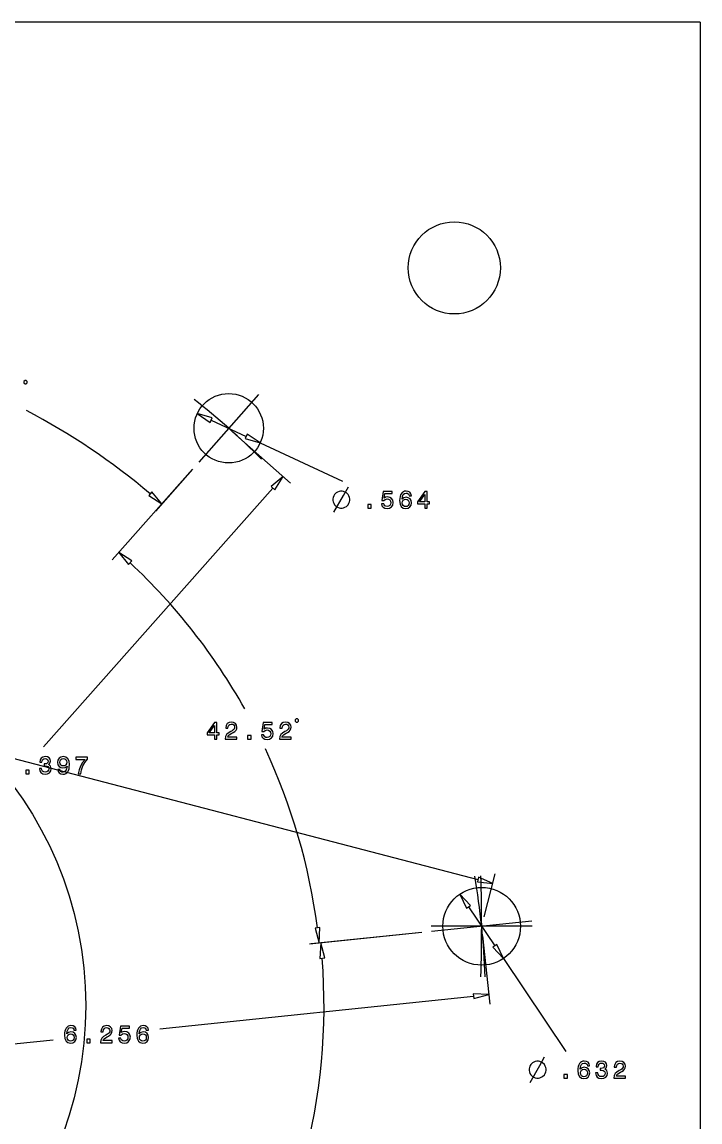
# Model space of a CAD drawing. Extents: x 2.8 to 75.8, y 26.5 to 60.9.
# Drawn here: x 70.24 to 75.75, y 35.84 to 44.79 of the extents above; entities that cross this region are included whole.
import ezdxf

# ---------------------------------------------------------------- set-up
doc = ezdxf.new("R2010")
doc.units = 0

msp = doc.modelspace()

# ---------------------------------------------------------------- linework, layer by layer
at = {"layer": 'Dimensions - Text', "color": 7, "linetype": 'CONTINUOUS'}
for p, q in [((70.260209, 41.876051), (70.251023, 41.866864)), ((70.269395, 41.876051), (70.260209, 41.876051)), ((70.278582, 41.866864), (70.269395, 41.876051)), ((70.251023, 41.866864), (70.251023, 41.857678)), ((70.251023, 41.857678), (70.260209, 41.848491)), ((70.260209, 41.848491), (70.269395, 41.848491)), ((70.269395, 41.848491), (70.278582, 41.857678)), ((70.278582, 41.857678), (70.278582, 41.866864)), ((72.161241, 41.761303), (71.674491, 41.212379)), ((71.78372, 41.571101), (71.662034, 41.605887)), ((71.662034, 41.605887), (71.767014, 41.535202)), ((71.767014, 41.535202), (71.78372, 41.571101)), ((71.775367, 41.553151), (72.060367, 41.420531)), ((71.97678, 41.434599), (72.4201, 41.041495)), ((72.06872, 41.438481), (72.052015, 41.402581)), ((72.173698, 41.367795), (72.06872, 41.438481)), ((72.052015, 41.402581), (72.173698, 41.367795)), ((72.173698, 41.367795), (72.844994, 41.05542)), ((71.62225, 41.153464), (70.970159, 40.418078)), ((71.62225, 41.153464), (71.320802, 40.813509)), ((72.361184, 41.093736), (72.263439, 41.013344)), ((72.293065, 40.987074), (72.361184, 41.093736)), ((70.411452, 38.894953), (72.278251, 41.000209)), ((72.263439, 41.013344), (72.293065, 40.987074)), ((72.852955, 40.94097), (72.891995, 41.009868)), ((71.292651, 40.970169), (71.266379, 40.940543)), ((71.266379, 40.940543), (71.373042, 40.872422)), ((71.373042, 40.872422), (71.292651, 40.970169)), ((72.767981, 40.924893), (72.765684, 40.913411)), ((72.765684, 40.913411), (72.765684, 40.899631)), ((72.765684, 40.899631), (72.767981, 40.888149)), ((72.772573, 40.936377), (72.767981, 40.924893)), ((72.779465, 40.94786), (72.772573, 40.936377)), ((72.77487, 40.803175), (72.852955, 40.94097)), ((72.793243, 40.961639), (72.779465, 40.94786)), ((72.804725, 40.968529), (72.793243, 40.961639)), ((72.816209, 40.973122), (72.804725, 40.968529)), ((72.827692, 40.975419), (72.816209, 40.973122)), ((72.841471, 40.975419), (72.827692, 40.975419)), ((72.852955, 40.973122), (72.841471, 40.975419)), ((72.864438, 40.968529), (72.852955, 40.973122)), ((72.87592, 40.961639), (72.864438, 40.968529)), ((72.889701, 40.94786), (72.87592, 40.961639)), ((72.89659, 40.936377), (72.889701, 40.94786)), ((72.901184, 40.924893), (72.89659, 40.936377)), ((72.903479, 40.913411), (72.901184, 40.924893)), ((72.901184, 40.888149), (72.903479, 40.899631)), ((72.903479, 40.899631), (72.903479, 40.913411)), ((73.175982, 40.972441), (73.16506, 40.899374)), ((73.16506, 40.899374), (73.180946, 40.899374)), ((73.249645, 40.972441), (73.175982, 40.972441)), ((73.180946, 40.899374), (73.192461, 40.908705)), ((73.183724, 40.91903), (73.189285, 40.956159)), ((73.195242, 40.925582), (73.183724, 40.91903)), ((73.189285, 40.956159), (73.249645, 40.956159)), ((73.192461, 40.908705), (73.207153, 40.912081)), ((73.210133, 40.927964), (73.195242, 40.925582)), ((73.207153, 40.912081), (73.219862, 40.909897)), ((73.229393, 40.924589), (73.210133, 40.927964)), ((73.219862, 40.909897), (73.229592, 40.903543)), ((73.244284, 40.915258), (73.229393, 40.924589)), ((73.229592, 40.903543), (73.235746, 40.893814)), ((73.235746, 40.893814), (73.23793, 40.881305)), ((73.253814, 40.900763), (73.244284, 40.915258)), ((73.249645, 40.956159), (73.249645, 40.972441)), ((73.25719, 40.882299), (73.253814, 40.900763)), ((73.310163, 40.916449), (73.30937, 40.898778)), ((73.30937, 40.898778), (73.312547, 40.870583)), ((73.312943, 40.932135), (73.310163, 40.916449)), ((73.317312, 40.945437), (73.312943, 40.932135)), ((73.323269, 40.956358), (73.317312, 40.945437)), ((73.330814, 40.965095), (73.323269, 40.956358)), ((73.329223, 40.910293), (73.332203, 40.932135)), ((73.343322, 40.921611), (73.329223, 40.910293)), ((73.339748, 40.971249), (73.330814, 40.965095)), ((73.331011, 40.879518), (73.332996, 40.891829)), ((73.332203, 40.932135), (73.338557, 40.94782)), ((73.332996, 40.891829), (73.338557, 40.901161)), ((73.338557, 40.94782), (73.348286, 40.957152)), ((73.338557, 40.901161), (73.34769, 40.907116)), ((73.349874, 40.975022), (73.339748, 40.971249)), ((73.362185, 40.925582), (73.343322, 40.921611)), ((73.34769, 40.907116), (73.360001, 40.909301)), ((73.348286, 40.957152), (73.361788, 40.960329)), ((73.361589, 40.976412), (73.349874, 40.975022)), ((73.360001, 40.909301), (73.370723, 40.907116)), ((73.379061, 40.973831), (73.361589, 40.976412)), ((73.361788, 40.960329), (73.371715, 40.95874)), ((73.379657, 40.922405), (73.362185, 40.925582)), ((73.370723, 40.907116), (73.37926, 40.901359)), ((73.371715, 40.95874), (73.37926, 40.954571)), ((73.392563, 40.966286), (73.379061, 40.973831)), ((73.37926, 40.954571), (73.384222, 40.947622)), ((73.37926, 40.901359), (73.384818, 40.892027)), ((73.393752, 40.913273), (73.379657, 40.922405)), ((73.384222, 40.947622), (73.386803, 40.93829)), ((73.384818, 40.892027), (73.387003, 40.879717)), ((73.386803, 40.93829), (73.40507, 40.93829)), ((73.401298, 40.954373), (73.392563, 40.966286)), ((73.402889, 40.898778), (73.393752, 40.913273)), ((73.40507, 40.93829), (73.401298, 40.954373)), ((73.406262, 40.879915), (73.402889, 40.898778)), ((73.515227, 40.972441), (73.454869, 40.889248)), ((73.454869, 40.889248), (73.454869, 40.871775)), ((73.471546, 40.88766), (73.515426, 40.949408)), ((73.533297, 40.972441), (73.515227, 40.972441)), ((73.515426, 40.949408), (73.515426, 40.88766)), ((73.533297, 40.88766), (73.533297, 40.972441)), ((72.767981, 40.888149), (72.772573, 40.876666)), ((72.772573, 40.876666), (72.779465, 40.865182)), ((72.779465, 40.865182), (72.793243, 40.851404)), ((72.793243, 40.851404), (72.804725, 40.844513)), ((72.804725, 40.844513), (72.816209, 40.83992)), ((72.816209, 40.83992), (72.827692, 40.837624)), ((72.827692, 40.837624), (72.841471, 40.837624)), ((72.841471, 40.837624), (72.852955, 40.83992)), ((72.852955, 40.83992), (72.864438, 40.844513)), ((72.864438, 40.844513), (72.87592, 40.851404)), ((72.87592, 40.851404), (72.889701, 40.865182)), ((72.889701, 40.865182), (72.89659, 40.876666)), ((72.89659, 40.876666), (72.901184, 40.888149)), ((73.076944, 40.867208), (73.049543, 40.867208)), ((73.049543, 40.867208), (73.049543, 40.837624)), ((73.049543, 40.837624), (73.076944, 40.837624)), ((73.076944, 40.837624), (73.076944, 40.867208)), ((73.161091, 40.873561), (73.165457, 40.85728)), ((73.179555, 40.873561), (73.161091, 40.873561)), ((73.165457, 40.85728), (73.175189, 40.844573)), ((73.175189, 40.844573), (73.189484, 40.83663)), ((73.182535, 40.863832), (73.179555, 40.873561)), ((73.188492, 40.856684), (73.182535, 40.863832)), ((73.196631, 40.852117), (73.188492, 40.856684)), ((73.189484, 40.83663), (73.207749, 40.833653)), ((73.207153, 40.850728), (73.196631, 40.852117)), ((73.219663, 40.852913), (73.207153, 40.850728)), ((73.207749, 40.833653), (73.227804, 40.837226)), ((73.229393, 40.859067), (73.219663, 40.852913)), ((73.227804, 40.837226), (73.243491, 40.846956)), ((73.235746, 40.868796), (73.229393, 40.859067)), ((73.23793, 40.881305), (73.235746, 40.868796)), ((73.243491, 40.846956), (73.253417, 40.862443)), ((73.253417, 40.862443), (73.25719, 40.882299)), ((73.312547, 40.870583), (73.322274, 40.850133)), ((73.322274, 40.850133), (73.337961, 40.837822)), ((73.332799, 40.86701), (73.331011, 40.879518)), ((73.338557, 40.857478), (73.332799, 40.86701)), ((73.337961, 40.837822), (73.359405, 40.833653)), ((73.347491, 40.851324), (73.338557, 40.857478)), ((73.359205, 40.849338), (73.347491, 40.851324)), ((73.370324, 40.851324), (73.359205, 40.849338)), ((73.359405, 40.833653), (73.378664, 40.837226)), ((73.37926, 40.857678), (73.370324, 40.851324)), ((73.378664, 40.837226), (73.393356, 40.846558)), ((73.384818, 40.867208), (73.37926, 40.857678)), ((73.387003, 40.879717), (73.384818, 40.867208)), ((73.393356, 40.846558), (73.402889, 40.861251)), ((73.402889, 40.861251), (73.406262, 40.879915)), ((73.454869, 40.871775), (73.515426, 40.871775)), ((73.515426, 40.88766), (73.471546, 40.88766)), ((73.515426, 40.871775), (73.515426, 40.837624)), ((73.515426, 40.837624), (73.533297, 40.837624)), ((73.552953, 40.88766), (73.533297, 40.88766)), ((73.533297, 40.837624), (73.533297, 40.871775)), ((73.533297, 40.871775), (73.552953, 40.871775)), ((73.552953, 40.871775), (73.552953, 40.88766)), ((71.129062, 40.408872), (71.0224, 40.476993)), ((71.0224, 40.476993), (71.102793, 40.379246)), ((71.102793, 40.379246), (71.129062, 40.408872)), ((68.198386, 39.315578), (73.947019, 37.816749)), ((72.467347, 39.123822), (72.45816, 39.114635)), ((72.45816, 39.114635), (72.45816, 39.10545)), ((72.45816, 39.10545), (72.467347, 39.096263)), ((72.476533, 39.123822), (72.467347, 39.123822)), ((72.48572, 39.114635), (72.476533, 39.123822)), ((72.476533, 39.096263), (72.48572, 39.10545)), ((72.48572, 39.10545), (72.48572, 39.114635)), ((71.802395, 39.093285), (71.742035, 39.010091)), ((71.758714, 39.008502), (71.802595, 39.070252)), ((71.820463, 39.093285), (71.802395, 39.093285)), ((71.802595, 39.070252), (71.802595, 39.008502)), ((71.820463, 39.008502), (71.820463, 39.093285)), ((71.896668, 39.069657), (71.893492, 39.05)), ((71.893492, 39.05), (71.893492, 39.04722)), ((71.893492, 39.04722), (71.911559, 39.04722)), ((71.906001, 39.084549), (71.896668, 39.069657)), ((71.920494, 39.09388), (71.906001, 39.084549)), ((71.911559, 39.048808), (71.913347, 39.062311)), ((71.911559, 39.04722), (71.911559, 39.048808)), ((71.913347, 39.062311), (71.918708, 39.072239)), ((71.934195, 39.020416), (71.914736, 39.008106)), ((71.918708, 39.072239), (71.927246, 39.078592)), ((71.939556, 39.097256), (71.920494, 39.09388)), ((71.927246, 39.078592), (71.938564, 39.080776)), ((71.94591, 39.02677), (71.934195, 39.020416)), ((71.938564, 39.080776), (71.950079, 39.07879)), ((71.958021, 39.094277), (71.939556, 39.097256)), ((71.943526, 39.006716), (71.95524, 39.012673)), ((71.954644, 39.032727), (71.94591, 39.02677)), ((71.950079, 39.07879), (71.958617, 39.073827)), ((71.961, 39.039477), (71.954644, 39.032727)), ((71.95524, 39.012673), (71.968346, 39.02121)), ((71.972316, 39.085938), (71.958021, 39.094277)), ((71.958617, 39.073827), (71.964177, 39.066083)), ((71.964771, 39.04722), (71.961, 39.039477)), ((71.964177, 39.066083), (71.966162, 39.056354)), ((71.966162, 39.056354), (71.964771, 39.04722)), ((71.968346, 39.02121), (71.977677, 39.031138)), ((71.981649, 39.072833), (71.972316, 39.085938)), ((71.977677, 39.031138), (71.983038, 39.042853)), ((71.985025, 39.056156), (71.981649, 39.072833)), ((71.983038, 39.042853), (71.985025, 39.056156)), ((72.198588, 39.093285), (72.187667, 39.020217)), ((72.187667, 39.020217), (72.20355, 39.020217)), ((72.272251, 39.093285), (72.198588, 39.093285)), ((72.20355, 39.020217), (72.215068, 39.02955)), ((72.20633, 39.039874), (72.211891, 39.077004)), ((72.217845, 39.046426), (72.20633, 39.039874)), ((72.211891, 39.077004), (72.272251, 39.077004)), ((72.215068, 39.02955), (72.229759, 39.032925)), ((72.232739, 39.048808), (72.217845, 39.046426)), ((72.229759, 39.032925), (72.242466, 39.030741)), ((72.251996, 39.045434), (72.232739, 39.048808)), ((72.242466, 39.030741), (72.252196, 39.024387)), ((72.26689, 39.036102), (72.251996, 39.045434)), ((72.252196, 39.024387), (72.258352, 39.014658)), ((72.258352, 39.014658), (72.260536, 39.002149)), ((72.27642, 39.021607), (72.26689, 39.036102)), ((72.272251, 39.077004), (72.272251, 39.093285)), ((72.279794, 39.003141), (72.27642, 39.021607)), ((72.337931, 39.069657), (72.334754, 39.05)), ((72.334754, 39.05), (72.334754, 39.04722)), ((72.334754, 39.04722), (72.352822, 39.04722)), ((72.347264, 39.084549), (72.337931, 39.069657)), ((72.361756, 39.09388), (72.347264, 39.084549)), ((72.352822, 39.048808), (72.35461, 39.062311)), ((72.352822, 39.04722), (72.352822, 39.048808)), ((72.35461, 39.062311), (72.359971, 39.072239)), ((72.375458, 39.020416), (72.355999, 39.008106)), ((72.359971, 39.072239), (72.368508, 39.078592)), ((72.380819, 39.097256), (72.361756, 39.09388)), ((72.368508, 39.078592), (72.379826, 39.080776)), ((72.387172, 39.02677), (72.375458, 39.020416)), ((72.379826, 39.080776), (72.391341, 39.07879)), ((72.399283, 39.094277), (72.380819, 39.097256)), ((72.384788, 39.006716), (72.396503, 39.012673)), ((72.395909, 39.032727), (72.387172, 39.02677)), ((72.391341, 39.07879), (72.399879, 39.073827)), ((72.402263, 39.039477), (72.395909, 39.032727)), ((72.396503, 39.012673), (72.409609, 39.02121)), ((72.413578, 39.085938), (72.399283, 39.094277)), ((72.399879, 39.073827), (72.40544, 39.066083)), ((72.406035, 39.04722), (72.402263, 39.039477)), ((72.40544, 39.066083), (72.407424, 39.056354)), ((72.407424, 39.056354), (72.406035, 39.04722)), ((72.409609, 39.02121), (72.418939, 39.031138)), ((72.422911, 39.072833), (72.413578, 39.085938)), ((72.418939, 39.031138), (72.4243, 39.042853)), ((72.426288, 39.056156), (72.422911, 39.072833)), ((72.4243, 39.042853), (72.426288, 39.056156)), ((72.467347, 39.096263), (72.476533, 39.096263)), ((71.742035, 39.010091), (71.742035, 38.992619)), ((71.742035, 38.992619), (71.802595, 38.992619)), ((71.802595, 39.008502), (71.758714, 39.008502)), ((71.802595, 38.992619), (71.802595, 38.958468)), ((71.802595, 38.958468), (71.820463, 38.958468)), ((71.840119, 39.008502), (71.820463, 39.008502)), ((71.820463, 38.958468), (71.820463, 38.992619)), ((71.820463, 38.992619), (71.840119, 38.992619)), ((71.840119, 38.992619), (71.840119, 39.008502)), ((71.892896, 38.979117), (71.890315, 38.959063)), ((71.890315, 38.959063), (71.890315, 38.958468)), ((71.890315, 38.958468), (71.985025, 38.958468)), ((71.901037, 38.995001), (71.892896, 38.979117)), ((71.914736, 39.008106), (71.901037, 38.995001)), ((71.91017, 38.975543), (71.91434, 38.984875)), ((71.985025, 38.975543), (71.91017, 38.975543)), ((71.91434, 38.984875), (71.921488, 38.992619)), ((71.921488, 38.992619), (71.943526, 39.006716)), ((71.985025, 38.958468), (71.985025, 38.975543)), ((72.09955, 38.988052), (72.072149, 38.988052)), ((72.072149, 38.988052), (72.072149, 38.958468)), ((72.072149, 38.958468), (72.09955, 38.958468)), ((72.09955, 38.958468), (72.09955, 38.988052)), ((72.183694, 38.994405), (72.188063, 38.978124)), ((72.202161, 38.994405), (72.183694, 38.994405)), ((72.188063, 38.978124), (72.197793, 38.965417)), ((72.197793, 38.965417), (72.212088, 38.957474)), ((72.205138, 38.984677), (72.202161, 38.994405)), ((72.211095, 38.977528), (72.205138, 38.984677)), ((72.219237, 38.972961), (72.211095, 38.977528)), ((72.212088, 38.957474), (72.230355, 38.954496)), ((72.229759, 38.971571), (72.219237, 38.972961)), ((72.242269, 38.973756), (72.229759, 38.971571)), ((72.230355, 38.954496), (72.25041, 38.95807)), ((72.251996, 38.979911), (72.242269, 38.973756)), ((72.25041, 38.95807), (72.266094, 38.9678)), ((72.258352, 38.98964), (72.251996, 38.979911)), ((72.260536, 39.002149), (72.258352, 38.98964)), ((72.266094, 38.9678), (72.276021, 38.983287)), ((72.276021, 38.983287), (72.279794, 39.003141)), ((72.334158, 38.979117), (72.331577, 38.959063)), ((72.331577, 38.959063), (72.331577, 38.958468)), ((72.331577, 38.958468), (72.426288, 38.958468)), ((72.342299, 38.995001), (72.334158, 38.979117)), ((72.355999, 39.008106), (72.342299, 38.995001)), ((72.351433, 38.975543), (72.355602, 38.984875)), ((72.426288, 38.975543), (72.351433, 38.975543)), ((72.355602, 38.984875), (72.362751, 38.992619)), ((72.362751, 38.992619), (72.384788, 39.006716)), ((72.426288, 38.958468), (72.426288, 38.975543)), ((70.382628, 38.790135), (70.379649, 38.771669)), ((70.379649, 38.771669), (70.379649, 38.770279)), ((70.379649, 38.770279), (70.39732, 38.770279)), ((70.391563, 38.804033), (70.382628, 38.790135)), ((70.405262, 38.812769), (70.391563, 38.804033)), ((70.39732, 38.770279), (70.398909, 38.782987)), ((70.398909, 38.782987), (70.404072, 38.792121)), ((70.404072, 38.792121), (70.412411, 38.79768)), ((70.423133, 38.815946), (70.405262, 38.812769)), ((70.412411, 38.79768), (70.424125, 38.799665)), ((70.422139, 38.75658), (70.414396, 38.756778)), ((70.414396, 38.756778), (70.414396, 38.741093)), ((70.433457, 38.75777), (70.422139, 38.75658)), ((70.442193, 38.813365), (70.423133, 38.815946)), ((70.424125, 38.799665), (70.43445, 38.798077)), ((70.441797, 38.761741), (70.433457, 38.75777)), ((70.43445, 38.798077), (70.441995, 38.793907)), ((70.446562, 38.768294), (70.441797, 38.761741)), ((70.441995, 38.793907), (70.446562, 38.787156)), ((70.456092, 38.806019), (70.442193, 38.813365)), ((70.446562, 38.787156), (70.448348, 38.778023)), ((70.448348, 38.778023), (70.446562, 38.768294)), ((70.450135, 38.751019), (70.463041, 38.761741)), ((70.459666, 38.74566), (70.450135, 38.751019)), ((70.46463, 38.794304), (70.456092, 38.806019)), ((70.466814, 38.738313), (70.459666, 38.74566)), ((70.463041, 38.761741), (70.467608, 38.778817)), ((70.467608, 38.778817), (70.46463, 38.794304)), ((70.527928, 38.788149), (70.524752, 38.769684)), ((70.524752, 38.769684), (70.527928, 38.750623)), ((70.537459, 38.802842), (70.527928, 38.788149)), ((70.527928, 38.750623), (70.53726, 38.736128)), ((70.552151, 38.812373), (70.537459, 38.802842)), ((70.544011, 38.769883), (70.545996, 38.782193)), ((70.545996, 38.757374), (70.544011, 38.769883)), ((70.545996, 38.782193), (70.551557, 38.791921)), ((70.551557, 38.74824), (70.545996, 38.757374)), ((70.551557, 38.791921), (70.560293, 38.798077)), ((70.560094, 38.742482), (70.551557, 38.74824)), ((70.571609, 38.815946), (70.552151, 38.812373)), ((70.571013, 38.740497), (70.560094, 38.742482)), ((70.560293, 38.798077), (70.571609, 38.800261)), ((70.583126, 38.742482), (70.571013, 38.740497)), ((70.592855, 38.811579), (70.571609, 38.815946)), ((70.571609, 38.800261), (70.583324, 38.798077)), ((70.592259, 38.74824), (70.583126, 38.742482)), ((70.583324, 38.798077), (70.592259, 38.791921)), ((70.592259, 38.791921), (70.597818, 38.782391)), ((70.597818, 38.757572), (70.592259, 38.74824)), ((70.608342, 38.799268), (70.592855, 38.811579)), ((70.597818, 38.782391), (70.600003, 38.770081)), ((70.600003, 38.770081), (70.597818, 38.757572)), ((70.618071, 38.778817), (70.608342, 38.799268)), ((70.621447, 38.750821), (70.618071, 38.778817)), ((70.620454, 38.732952), (70.621447, 38.750821)), ((70.768733, 38.811975), (70.674222, 38.811975)), ((70.674222, 38.811975), (70.674222, 38.793907)), ((70.674222, 38.793907), (70.749671, 38.793907)), ((70.727831, 38.767102), (70.711351, 38.739107)), ((70.749671, 38.793907), (70.727831, 38.767102)), ((70.731207, 38.740497), (70.747487, 38.768889)), ((70.747487, 38.768889), (70.768733, 38.795496)), ((70.768733, 38.795496), (70.768733, 38.811975)), ((70.293121, 38.706742), (70.26572, 38.706742)), ((70.26572, 38.706742), (70.26572, 38.677158)), ((70.26572, 38.677158), (70.293121, 38.677158)), ((70.293121, 38.677158), (70.293121, 38.706742)), ((70.376472, 38.720443), (70.376472, 38.719053)), ((70.39474, 38.720443), (70.376472, 38.720443)), ((70.376472, 38.719053), (70.379649, 38.699991)), ((70.379649, 38.699991), (70.388982, 38.685696)), ((70.388982, 38.685696), (70.403674, 38.676562)), ((70.396924, 38.707338), (70.39474, 38.720443)), ((70.402681, 38.697808), (70.396924, 38.707338)), ((70.411815, 38.691851), (70.402681, 38.697808)), ((70.403674, 38.676562), (70.423133, 38.673188)), ((70.424324, 38.689865), (70.411815, 38.691851)), ((70.414396, 38.741093), (70.424125, 38.741489)), ((70.423133, 38.673188), (70.443782, 38.676562)), ((70.424125, 38.741489), (70.436634, 38.739703)), ((70.436436, 38.691653), (70.424324, 38.689865)), ((70.445569, 38.697014), (70.436436, 38.691653)), ((70.436634, 38.739703), (70.445966, 38.734938)), ((70.443782, 38.676562), (70.459269, 38.6853)), ((70.451327, 38.705552), (70.445569, 38.697014)), ((70.445966, 38.734938), (70.451525, 38.727194)), ((70.453511, 38.717067), (70.451327, 38.705552)), ((70.451525, 38.727194), (70.453511, 38.717067)), ((70.459269, 38.6853), (70.469197, 38.699198)), ((70.471183, 38.728782), (70.466814, 38.738313)), ((70.469197, 38.699198), (70.472771, 38.717067)), ((70.472771, 38.717067), (70.471183, 38.728782)), ((70.525944, 38.711309), (70.528921, 38.695624)), ((70.54421, 38.711309), (70.525944, 38.711309)), ((70.528921, 38.695624), (70.537459, 38.683512)), ((70.53726, 38.736128), (70.551159, 38.726995)), ((70.537459, 38.683512), (70.550961, 38.675967)), ((70.546196, 38.701977), (70.54421, 38.711309)), ((70.551159, 38.695028), (70.546196, 38.701977)), ((70.550961, 38.675967), (70.56883, 38.673188)), ((70.551159, 38.726995), (70.56883, 38.724016)), ((70.558704, 38.690661), (70.551159, 38.695028)), ((70.569029, 38.689271), (70.558704, 38.690661)), ((70.56883, 38.724016), (70.587494, 38.727789)), ((70.56883, 38.673188), (70.580545, 38.674578)), ((70.582331, 38.692249), (70.569029, 38.689271)), ((70.580545, 38.674578), (70.591069, 38.678151)), ((70.592061, 38.70158), (70.582331, 38.692249)), ((70.587494, 38.727789), (70.601591, 38.739305)), ((70.591069, 38.678151), (70.600003, 38.684306)), ((70.598414, 38.717266), (70.592061, 38.70158)), ((70.601591, 38.739305), (70.598414, 38.717266)), ((70.600003, 38.684306), (70.607548, 38.693042)), ((70.607548, 38.693042), (70.613505, 38.703963)), ((70.613505, 38.703963), (70.617872, 38.717464)), ((70.617872, 38.717464), (70.620454, 38.732952)), ((70.699835, 38.709324), (70.693084, 38.677158)), ((70.693084, 38.677158), (70.713138, 38.677158)), ((70.711351, 38.739107), (70.699835, 38.709324)), ((70.713138, 38.677158), (70.719691, 38.709919)), ((70.719691, 38.709919), (70.731207, 38.740497)), ((73.996833, 37.512351), (74.087842, 37.861406)), ((73.952013, 37.835907), (73.942024, 37.797591)), ((73.942024, 37.797591), (74.067975, 37.785213)), ((74.067975, 37.785213), (73.952013, 37.835907)), ((73.886611, 37.60577), (73.800367, 37.698392)), ((73.800367, 37.698392), (73.853768, 37.583652)), ((73.853768, 37.583652), (73.886611, 37.60577)), ((73.87019, 37.594712), (74.083745, 37.277604)), ((72.660696, 37.42546), (72.621312, 37.421379)), ((72.621312, 37.421379), (72.653886, 37.299084)), ((72.653886, 37.299084), (72.660696, 37.42546)), ((74.387972, 37.436158), (73.565963, 37.436158)), ((74.385783, 37.478512), (73.56815, 37.393804)), ((73.48983, 37.385689), (72.575564, 37.29097)), ((73.48983, 37.385689), (72.589158, 37.292378)), ((73.985082, 37.357837), (74.042633, 36.802342)), ((72.667477, 37.300492), (72.660667, 37.174116)), ((72.700052, 37.178197), (72.667477, 37.300492)), ((74.100167, 37.288663), (74.067324, 37.266545)), ((74.067324, 37.266545), (74.153568, 37.173923)), ((74.153568, 37.173923), (74.100167, 37.288663)), ((72.660667, 37.174116), (72.700052, 37.178197)), ((74.153568, 37.173923), (74.662162, 36.418717)), ((71.357141, 36.603282), (73.910182, 36.867782)), ((74.034518, 36.880663), (73.908142, 36.887475)), ((73.908142, 36.887475), (73.912222, 36.84809)), ((73.912222, 36.84809), (74.034518, 36.880663)), ((70.58892, 36.597241), (70.584552, 36.583939)), ((70.594876, 36.608162), (70.58892, 36.597241)), ((70.602421, 36.616897), (70.594876, 36.608162)), ((70.611357, 36.623053), (70.602421, 36.616897)), ((70.603811, 36.583939), (70.610165, 36.599624)), ((70.610165, 36.599624), (70.619894, 36.608956)), ((70.621483, 36.626825), (70.611357, 36.623053)), ((70.619894, 36.608956), (70.633396, 36.612132)), ((70.633197, 36.628215), (70.621483, 36.626825)), ((70.650669, 36.625635), (70.633197, 36.628215)), ((70.633396, 36.612132), (70.643323, 36.610544)), ((70.643323, 36.610544), (70.650869, 36.606375)), ((70.664171, 36.618089), (70.650669, 36.625635)), ((70.650869, 36.606375), (70.655832, 36.599426)), ((70.655832, 36.599426), (70.658414, 36.590094)), ((70.672907, 36.606177), (70.664171, 36.618089)), ((70.67668, 36.590094), (70.672907, 36.606177)), ((70.881109, 36.600616), (70.877933, 36.58096)), ((70.890441, 36.615509), (70.881109, 36.600616)), ((70.904936, 36.62484), (70.890441, 36.615509)), ((70.897787, 36.59327), (70.903148, 36.603198)), ((70.903148, 36.603198), (70.911686, 36.609552)), ((70.923996, 36.628215), (70.904936, 36.62484)), ((70.911686, 36.609552), (70.923004, 36.611736)), ((70.923004, 36.611736), (70.934521, 36.60975)), ((70.942463, 36.625237), (70.923996, 36.628215)), ((70.934521, 36.60975), (70.943056, 36.604787)), ((70.956758, 36.616897), (70.942463, 36.625237)), ((70.943056, 36.604787), (70.948617, 36.597043)), ((70.948617, 36.597043), (70.950602, 36.587313)), ((70.966089, 36.603794), (70.956758, 36.616897)), ((70.969465, 36.587115), (70.966089, 36.603794)), ((71.03594, 36.624245), (71.025021, 36.551178)), ((71.109603, 36.624245), (71.03594, 36.624245)), ((71.043683, 36.570834), (71.049243, 36.607963)), ((71.049243, 36.607963), (71.109603, 36.607963)), ((71.109603, 36.607963), (71.109603, 36.624245)), ((71.17727, 36.597241), (71.172902, 36.583939)), ((71.183227, 36.608162), (71.17727, 36.597241)), ((71.190773, 36.616897), (71.183227, 36.608162)), ((71.199707, 36.623053), (71.190773, 36.616897)), ((71.192162, 36.583939), (71.198515, 36.599624)), ((71.198515, 36.599624), (71.208245, 36.608956)), ((71.209833, 36.626825), (71.199707, 36.623053)), ((71.208245, 36.608956), (71.221747, 36.612132)), ((71.221547, 36.628215), (71.209833, 36.626825)), ((71.239019, 36.625635), (71.221547, 36.628215)), ((71.221747, 36.612132), (71.231673, 36.610544)), ((71.231673, 36.610544), (71.239219, 36.606375)), ((71.252521, 36.618089), (71.239019, 36.625635)), ((71.239219, 36.606375), (71.244181, 36.599426)), ((71.244181, 36.599426), (71.246764, 36.590094)), ((71.261259, 36.606177), (71.252521, 36.618089)), ((71.265029, 36.590094), (71.261259, 36.606177)), ((67.936223, 36.248868), (70.489264, 36.513368)), ((70.581772, 36.568253), (70.580979, 36.550582)), ((70.580979, 36.550582), (70.584155, 36.522387)), ((70.584552, 36.583939), (70.581772, 36.568253)), ((70.584155, 36.522387), (70.593884, 36.501936)), ((70.600833, 36.562098), (70.603811, 36.583939)), ((70.61493, 36.573415), (70.600833, 36.562098)), ((70.60262, 36.531322), (70.604606, 36.543632)), ((70.604407, 36.518814), (70.60262, 36.531322)), ((70.610165, 36.509283), (70.604407, 36.518814)), ((70.604606, 36.543632), (70.610165, 36.552964)), ((70.610165, 36.552964), (70.619299, 36.558921)), ((70.6191, 36.503128), (70.610165, 36.509283)), ((70.633793, 36.577386), (70.61493, 36.573415)), ((70.619299, 36.558921), (70.631609, 36.561104)), ((70.631609, 36.561104), (70.642331, 36.558921)), ((70.651265, 36.574209), (70.633793, 36.577386)), ((70.650869, 36.509482), (70.641933, 36.503128)), ((70.642331, 36.558921), (70.650869, 36.553163)), ((70.650869, 36.553163), (70.656428, 36.543831)), ((70.656428, 36.519012), (70.650869, 36.509482)), ((70.665363, 36.565076), (70.651265, 36.574209)), ((70.656428, 36.543831), (70.658612, 36.53152)), ((70.658612, 36.53152), (70.656428, 36.519012)), ((70.658414, 36.590094), (70.67668, 36.590094)), ((70.664966, 36.498362), (70.674496, 36.513055)), ((70.674496, 36.550582), (70.665363, 36.565076)), ((70.677871, 36.531719), (70.674496, 36.550582)), ((70.674496, 36.513055), (70.677871, 36.531719)), ((70.789815, 36.519012), (70.762415, 36.519012)), ((70.762415, 36.519012), (70.762415, 36.489428)), ((70.789815, 36.489428), (70.789815, 36.519012)), ((70.877337, 36.510078), (70.874756, 36.490024)), ((70.885478, 36.525961), (70.877337, 36.510078)), ((70.877933, 36.58096), (70.877933, 36.578181)), ((70.877933, 36.578181), (70.896, 36.578181)), ((70.899178, 36.539066), (70.885478, 36.525961)), ((70.89461, 36.506503), (70.898781, 36.515835)), ((70.969465, 36.506503), (70.89461, 36.506503)), ((70.896, 36.579769), (70.897787, 36.59327)), ((70.896, 36.578181), (70.896, 36.579769)), ((70.898781, 36.515835), (70.905928, 36.523579)), ((70.918635, 36.551376), (70.899178, 36.539066)), ((70.905928, 36.523579), (70.927968, 36.537676)), ((70.93035, 36.557729), (70.918635, 36.551376)), ((70.927968, 36.537676), (70.939683, 36.543632)), ((70.939087, 36.563686), (70.93035, 36.557729)), ((70.94544, 36.570436), (70.939087, 36.563686)), ((70.939683, 36.543632), (70.952786, 36.55217)), ((70.949213, 36.578181), (70.94544, 36.570436)), ((70.950602, 36.587313), (70.949213, 36.578181)), ((70.952786, 36.55217), (70.962119, 36.562098)), ((70.962119, 36.562098), (70.96748, 36.573812)), ((70.96748, 36.573812), (70.969465, 36.587115)), ((70.969465, 36.489428), (70.969465, 36.506503)), ((71.021049, 36.525365), (71.025418, 36.509084)), ((71.039514, 36.525365), (71.021049, 36.525365)), ((71.025021, 36.551178), (71.040905, 36.551178)), ((71.025418, 36.509084), (71.035147, 36.496377)), ((71.042493, 36.515637), (71.039514, 36.525365)), ((71.040905, 36.551178), (71.05242, 36.56051)), ((71.04845, 36.508488), (71.042493, 36.515637)), ((71.0552, 36.577386), (71.043683, 36.570834)), ((71.056589, 36.503922), (71.04845, 36.508488)), ((71.05242, 36.56051), (71.067114, 36.563885)), ((71.070091, 36.579769), (71.0552, 36.577386)), ((71.067114, 36.563885), (71.079821, 36.5617)), ((71.089351, 36.576393), (71.070091, 36.579769)), ((71.089351, 36.510872), (71.079621, 36.504717)), ((71.079821, 36.5617), (71.08955, 36.555347)), ((71.104242, 36.567061), (71.089351, 36.576393)), ((71.095704, 36.5206), (71.089351, 36.510872)), ((71.08955, 36.555347), (71.095704, 36.545617)), ((71.095704, 36.545617), (71.097889, 36.533109)), ((71.097889, 36.533109), (71.095704, 36.5206)), ((71.103449, 36.49876), (71.113376, 36.514247)), ((71.113772, 36.552567), (71.104242, 36.567061)), ((71.113376, 36.514247), (71.117148, 36.534102)), ((71.117148, 36.534102), (71.113772, 36.552567)), ((71.170122, 36.568253), (71.169329, 36.550582)), ((71.169329, 36.550582), (71.172505, 36.522387)), ((71.172902, 36.583939), (71.170122, 36.568253)), ((71.172505, 36.522387), (71.182233, 36.501936)), ((71.189182, 36.562098), (71.192162, 36.583939)), ((71.20328, 36.573415), (71.189182, 36.562098)), ((71.19097, 36.531322), (71.192955, 36.543632)), ((71.192757, 36.518814), (71.19097, 36.531322)), ((71.198515, 36.509283), (71.192757, 36.518814)), ((71.192955, 36.543632), (71.198515, 36.552964)), ((71.198515, 36.552964), (71.207649, 36.558921)), ((71.207449, 36.503128), (71.198515, 36.509283)), ((71.222143, 36.577386), (71.20328, 36.573415)), ((71.207649, 36.558921), (71.219959, 36.561104)), ((71.219959, 36.561104), (71.230681, 36.558921)), ((71.239615, 36.574209), (71.222143, 36.577386)), ((71.239219, 36.509482), (71.230282, 36.503128)), ((71.230681, 36.558921), (71.239219, 36.553163)), ((71.239219, 36.553163), (71.244777, 36.543831)), ((71.244777, 36.519012), (71.239219, 36.509482)), ((71.253713, 36.565076), (71.239615, 36.574209)), ((71.244777, 36.543831), (71.246961, 36.53152)), ((71.246961, 36.53152), (71.244777, 36.519012)), ((71.246764, 36.590094), (71.265029, 36.590094)), ((71.253317, 36.498362), (71.262847, 36.513055)), ((71.262847, 36.550582), (71.253713, 36.565076)), ((71.266221, 36.531719), (71.262847, 36.550582)), ((71.262847, 36.513055), (71.266221, 36.531719)), ((70.593884, 36.501936), (70.609569, 36.489626)), ((70.609569, 36.489626), (70.631013, 36.485457)), ((70.630815, 36.501142), (70.6191, 36.503128)), ((70.641933, 36.503128), (70.630815, 36.501142)), ((70.631013, 36.485457), (70.650273, 36.48903)), ((70.650273, 36.48903), (70.664966, 36.498362)), ((70.762415, 36.489428), (70.789815, 36.489428)), ((70.874756, 36.490024), (70.874756, 36.489428)), ((70.874756, 36.489428), (70.969465, 36.489428)), ((71.035147, 36.496377), (71.049443, 36.488435)), ((71.049443, 36.488435), (71.067707, 36.485457)), ((71.067114, 36.502532), (71.056589, 36.503922)), ((71.079621, 36.504717), (71.067114, 36.502532)), ((71.067707, 36.485457), (71.087763, 36.48903)), ((71.087763, 36.48903), (71.103449, 36.49876)), ((71.182233, 36.501936), (71.197919, 36.489626)), ((71.197919, 36.489626), (71.219363, 36.485457)), ((71.219164, 36.501142), (71.207449, 36.503128)), ((71.230282, 36.503128), (71.219164, 36.501142)), ((71.219363, 36.485457), (71.238623, 36.48903)), ((71.238623, 36.48903), (71.253317, 36.498362)), ((74.402185, 36.331827), (74.390702, 36.324938)), ((74.413669, 36.336421), (74.402185, 36.331827)), ((74.425151, 36.338717), (74.413669, 36.336421)), ((74.438929, 36.338717), (74.425151, 36.338717)), ((74.450413, 36.336421), (74.438929, 36.338717)), ((74.450413, 36.304268), (74.489456, 36.373165)), ((74.461897, 36.331827), (74.450413, 36.336421)), ((74.473378, 36.324938), (74.461897, 36.331827)), ((74.781185, 36.328392), (74.77364, 36.319656)), ((74.790119, 36.334547), (74.781185, 36.328392)), ((74.800245, 36.33832), (74.790119, 36.334547)), ((74.81196, 36.33971), (74.800245, 36.33832)), ((74.829432, 36.337128), (74.81196, 36.33971)), ((74.842934, 36.329584), (74.829432, 36.337128)), ((74.851671, 36.31767), (74.842934, 36.329584)), ((74.919932, 36.327796), (74.910998, 36.313898)), ((74.933633, 36.336533), (74.919932, 36.327796)), ((74.951502, 36.33971), (74.933633, 36.336533)), ((74.970565, 36.337128), (74.951502, 36.33971)), ((74.984463, 36.329782), (74.970565, 36.337128)), ((74.992999, 36.318068), (74.984463, 36.329782)), ((75.069204, 36.327002), (75.059873, 36.312111)), ((75.083698, 36.336334), (75.069204, 36.327002)), ((75.102758, 36.33971), (75.083698, 36.336334)), ((75.121225, 36.336732), (75.102758, 36.33971)), ((75.13552, 36.328392), (75.121225, 36.336732)), ((75.144851, 36.315288), (75.13552, 36.328392)), ((74.365439, 36.288192), (74.363142, 36.276709)), ((74.363142, 36.276709), (74.363142, 36.26293)), ((74.363142, 36.26293), (74.365439, 36.251447)), ((74.370031, 36.299674), (74.365439, 36.288192)), ((74.365439, 36.251447), (74.370031, 36.239963)), ((74.376923, 36.311158), (74.370031, 36.299674)), ((74.370031, 36.239963), (74.376923, 36.228481)), ((74.372329, 36.166472), (74.450413, 36.304268)), ((74.390702, 36.324938), (74.376923, 36.311158)), ((74.487159, 36.311158), (74.473378, 36.324938)), ((74.494048, 36.299674), (74.487159, 36.311158)), ((74.487159, 36.228481), (74.494048, 36.239963)), ((74.498643, 36.288192), (74.494048, 36.299674)), ((74.494048, 36.239963), (74.498643, 36.251447)), ((74.500937, 36.276709), (74.498643, 36.288192)), ((74.498643, 36.251447), (74.500937, 36.26293)), ((74.500937, 36.26293), (74.500937, 36.276709)), ((74.760534, 36.279747), (74.759741, 36.262075)), ((74.759741, 36.262075), (74.762918, 36.233881)), ((74.763314, 36.295432), (74.760534, 36.279747)), ((74.767683, 36.308736), (74.763314, 36.295432)), ((74.77364, 36.319656), (74.767683, 36.308736)), ((74.779597, 36.273592), (74.782574, 36.295432)), ((74.793692, 36.28491), (74.779597, 36.273592)), ((74.781382, 36.242817), (74.783369, 36.255126)), ((74.78317, 36.230307), (74.781382, 36.242817)), ((74.782574, 36.295432), (74.788927, 36.311119)), ((74.783369, 36.255126), (74.788927, 36.264458)), ((74.788927, 36.311119), (74.798657, 36.32045)), ((74.788927, 36.264458), (74.798061, 36.270415)), ((74.812556, 36.28888), (74.793692, 36.28491)), ((74.798061, 36.270415), (74.810371, 36.272599)), ((74.798657, 36.32045), (74.812159, 36.323627)), ((74.810371, 36.272599), (74.821093, 36.270415)), ((74.812159, 36.323627), (74.822086, 36.322039)), ((74.830027, 36.285704), (74.812556, 36.28888)), ((74.821093, 36.270415), (74.829631, 36.264657)), ((74.822086, 36.322039), (74.829631, 36.317868)), ((74.829631, 36.317868), (74.834595, 36.310919)), ((74.829631, 36.264657), (74.835191, 36.255325)), ((74.844126, 36.27657), (74.830027, 36.285704)), ((74.834595, 36.310919), (74.837176, 36.301587)), ((74.835191, 36.255325), (74.837373, 36.243015)), ((74.837373, 36.243015), (74.835191, 36.230507)), ((74.837176, 36.301587), (74.855444, 36.301587)), ((74.853259, 36.262075), (74.844126, 36.27657)), ((74.855444, 36.301587), (74.851671, 36.31767)), ((74.856635, 36.243213), (74.853259, 36.262075)), ((74.853259, 36.22455), (74.856635, 36.243213)), ((74.904844, 36.244206), (74.904844, 36.242817)), ((74.923108, 36.244206), (74.904844, 36.244206)), ((74.904844, 36.242817), (74.90802, 36.223755)), ((74.910998, 36.313898), (74.90802, 36.295432)), ((74.90802, 36.295432), (74.90802, 36.294043)), ((74.90802, 36.294043), (74.925692, 36.294043)), ((74.925293, 36.231101), (74.923108, 36.244206)), ((74.925692, 36.294043), (74.927278, 36.30675)), ((74.927278, 36.30675), (74.932442, 36.315884)), ((74.932442, 36.315884), (74.94078, 36.321443)), ((74.94078, 36.321443), (74.952494, 36.323429)), ((74.950509, 36.280343), (74.942767, 36.280541)), ((74.942767, 36.280541), (74.942767, 36.264856)), ((74.942767, 36.264856), (74.952494, 36.265253)), ((74.961827, 36.281535), (74.950509, 36.280343)), ((74.952494, 36.323429), (74.96282, 36.321841)), ((74.952494, 36.265253), (74.965004, 36.263465)), ((74.970166, 36.285505), (74.961827, 36.281535)), ((74.96282, 36.321841), (74.970365, 36.31767)), ((74.965004, 36.263465), (74.974337, 36.2587)), ((74.974931, 36.292057), (74.970166, 36.285505)), ((74.970365, 36.31767), (74.974931, 36.310919)), ((74.974337, 36.2587), (74.979895, 36.250957)), ((74.974931, 36.310919), (74.976718, 36.301787)), ((74.976718, 36.301787), (74.974931, 36.292057)), ((74.978504, 36.274783), (74.991413, 36.285505)), ((74.988036, 36.269422), (74.978504, 36.274783)), ((74.98188, 36.240831), (74.979696, 36.229315)), ((74.979895, 36.250957), (74.98188, 36.240831)), ((74.995185, 36.262075), (74.988036, 36.269422)), ((74.991413, 36.285505), (74.995978, 36.302581)), ((74.995978, 36.302581), (74.992999, 36.318068)), ((74.999551, 36.252545), (74.995185, 36.262075)), ((74.997567, 36.222961), (75.00114, 36.240831)), ((75.00114, 36.240831), (74.999551, 36.252545)), ((75.064241, 36.237456), (75.0561, 36.221571)), ((75.059873, 36.312111), (75.056696, 36.292455)), ((75.056696, 36.292455), (75.056696, 36.289675)), ((75.056696, 36.289675), (75.074764, 36.289675)), ((75.077941, 36.25056), (75.064241, 36.237456)), ((75.074764, 36.291263), (75.076549, 36.304765)), ((75.074764, 36.289675), (75.074764, 36.291263)), ((75.076549, 36.304765), (75.081913, 36.314692)), ((75.097397, 36.26287), (75.077941, 36.25056)), ((75.081913, 36.314692), (75.090448, 36.321046)), ((75.084691, 36.235073), (75.106731, 36.24917)), ((75.090448, 36.321046), (75.101766, 36.323229)), ((75.109114, 36.269224), (75.097397, 36.26287)), ((75.101766, 36.323229), (75.113283, 36.321245)), ((75.106731, 36.24917), (75.118445, 36.255126)), ((75.117849, 36.27518), (75.109114, 36.269224)), ((75.113283, 36.321245), (75.121821, 36.31628)), ((75.124203, 36.281931), (75.117849, 36.27518)), ((75.118445, 36.255126), (75.131548, 36.263664)), ((75.121821, 36.31628), (75.127379, 36.308537)), ((75.127975, 36.289675), (75.124203, 36.281931)), ((75.127379, 36.308537), (75.129366, 36.298808)), ((75.129366, 36.298808), (75.127975, 36.289675)), ((75.131548, 36.263664), (75.140881, 36.273592)), ((75.140881, 36.273592), (75.146242, 36.285306)), ((75.148227, 36.29861), (75.144851, 36.315288)), ((75.146242, 36.285306), (75.148227, 36.29861)), ((74.376923, 36.228481), (74.390702, 36.214701)), ((74.390702, 36.214701), (74.402185, 36.207812)), ((74.402185, 36.207812), (74.413669, 36.203219)), ((74.413669, 36.203219), (74.425151, 36.200921)), ((74.425151, 36.200921), (74.438929, 36.200921)), ((74.438929, 36.200921), (74.450413, 36.203219)), ((74.450413, 36.203219), (74.461897, 36.207812)), ((74.461897, 36.207812), (74.473378, 36.214701)), ((74.473378, 36.214701), (74.487159, 36.228481)), ((74.674402, 36.230507), (74.647001, 36.230507)), ((74.647001, 36.230507), (74.647001, 36.200921)), ((74.647001, 36.200921), (74.674402, 36.200921)), ((74.674402, 36.200921), (74.674402, 36.230507)), ((74.762918, 36.233881), (74.772647, 36.213431)), ((74.772647, 36.213431), (74.788331, 36.201121)), ((74.788927, 36.220777), (74.78317, 36.230307)), ((74.788331, 36.201121), (74.809775, 36.19695)), ((74.797864, 36.214622), (74.788927, 36.220777)), ((74.809576, 36.212637), (74.797864, 36.214622)), ((74.820697, 36.214622), (74.809576, 36.212637)), ((74.809775, 36.19695), (74.829035, 36.200525)), ((74.829631, 36.220975), (74.820697, 36.214622)), ((74.829035, 36.200525), (74.843727, 36.209857)), ((74.835191, 36.230507), (74.829631, 36.220975)), ((74.843727, 36.209857), (74.853259, 36.22455)), ((74.90802, 36.223755), (74.917351, 36.209459)), ((74.917351, 36.209459), (74.932045, 36.200327)), ((74.93105, 36.221571), (74.925293, 36.231101)), ((74.940184, 36.215614), (74.93105, 36.221571)), ((74.932045, 36.200327), (74.951502, 36.19695)), ((74.952694, 36.213629), (74.940184, 36.215614)), ((74.951502, 36.19695), (74.97215, 36.200327)), ((74.964805, 36.215416), (74.952694, 36.213629)), ((74.973938, 36.220777), (74.964805, 36.215416)), ((74.97215, 36.200327), (74.98764, 36.209063)), ((74.979696, 36.229315), (74.973938, 36.220777)), ((74.98764, 36.209063), (74.997567, 36.222961)), ((75.0561, 36.221571), (75.053519, 36.201517)), ((75.053519, 36.201517), (75.053519, 36.200921)), ((75.053519, 36.200921), (75.148227, 36.200921)), ((75.073373, 36.217997), (75.077544, 36.22733)), ((75.148227, 36.217997), (75.073373, 36.217997)), ((75.077544, 36.22733), (75.084691, 36.235073)), ((75.148227, 36.200921), (75.148227, 36.217997))]:
    msp.add_line(p, q, dxfattribs=at)
for centre, radius, start, end in [((67.754337, 36.791481), 6.275459, 45.086371, 51.784719), ((67.754337, 36.791481), 5.454275, 49.748763, 62.527643), ((67.754337, 36.791481), 4.925772, 29.323406, 46.981401), ((67.754337, 36.791481), 4.925772, 7.369003, 25.067595), ((67.754337, 36.791481), 6.255936, 2.150619, 9.679092), ((61.43608, 37.436158), 12.540888, 358.122227, 361.877763), ((67.754337, 36.791481), 4.939438, 344.880075, 364.464713)]:
    msp.add_arc(centre, radius, start, end, dxfattribs=at)
at = {"layer": 'Image Construction Lines', "color": 7, "linetype": 'CONTINUOUS'}
msp.add_circle((73.754336, 42.791481), 0.375, dxfattribs=at)
at = {"layer": 'Plate', "color": 7, "linetype": 'CONTINUOUS'}
for q in [(59.754337, 44.79148), (75.754338, 28.791481)]:
    msp.add_line((75.754338, 44.79148), q, dxfattribs=at)
for centre, radius in [((71.917867, 41.486841), 0.282174), ((67.754337, 36.791481), 3), ((73.976967, 37.436158), 0.316157)]:
    msp.add_circle(centre, radius, dxfattribs=at)

doc.saveas('drawing.dxf')
